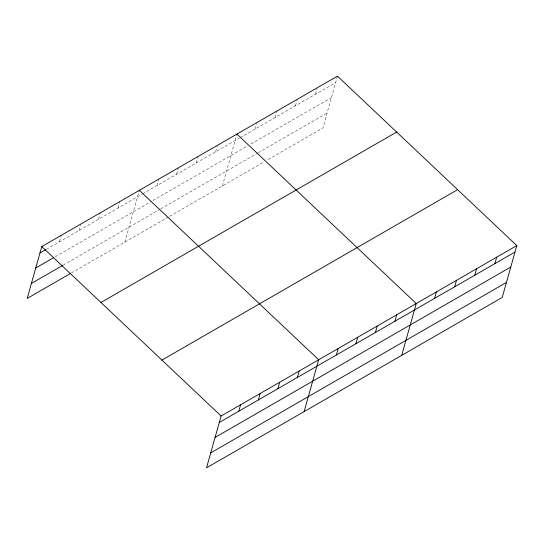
<?xml version="1.0" encoding="UTF-8"?>
<svg xmlns="http://www.w3.org/2000/svg" width="544" height="544" viewBox="0 0 544 544"><rect width="100%" height="100%" fill="white"/><g stroke="black" fill="none" stroke-linecap="round" stroke-linejoin="round"><path stroke-width="0.41" stroke-dasharray="2.72 2.04" d="M59.473 241.781L61.288 235.328M78.989 230.534L80.58 224.883M98.505 219.286L100.32 212.826M118.021 208.039L119.836 201.579M124.78 242.175L139.352 190.332M157.053 185.545L158.868 179.085M176.569 174.298L178.384 167.838M196.085 163.044L197.9 156.59M215.601 151.796L217.192 146.146M222.36 185.939L236.932 134.089M255.224 128.962L257.04 122.502M275.332 117.375L277.148 110.915M295.44 105.781L297.255 99.328M315.547 94.194L317.132 88.543M337.47 76.146L322.898 127.99L266.88 160.276M46.464 249.281L141.875 194.29M142.596 193.875L239.428 138.067M240.142 137.652L335.655 82.606M55.264 256.761L151.395 201.355M152.844 200.518L247.425 146.01M251.015 143.936L331.446 97.58M63.213 265.112L160.072 209.284M160.793 208.869L257.448 153.163M258.169 152.748L327.107 113.016M71.291 273.006L168.871 216.764M169.592 216.349L264.01 161.928"/><path stroke-width="0.82" d="M516.8 245.582L221.102 416.01L206.53 467.854L502.228 297.425L516.8 245.582L337.47 76.146L41.772 246.575L27.2 298.418L70.57 273.421M238.802 411.216L240.618 404.763M258.318 399.969L260.134 393.509M277.834 388.722L279.65 382.262M297.35 377.475L299.166 371.015M304.11 411.611L318.682 359.768L139.352 190.332M336.382 354.98L338.198 348.52M355.898 343.733L357.714 337.273M375.414 332.479L377.23 326.026M394.93 321.232L396.746 314.779M401.69 355.368L416.262 303.525L236.932 134.089M434.554 298.398L436.37 291.938M454.662 286.81L456.477 280.35M474.769 275.216L476.585 268.763M494.877 263.629L496.692 257.169M39.957 253.028L45.737 249.696M35.748 268.008L53.815 257.591M31.409 283.438L62.492 265.526M100.953 302.484L396.651 132.063M161.922 360.094L457.62 189.672M219.286 422.464L514.984 252.042M215.077 437.444L510.775 267.016M210.739 452.873L506.437 282.452M41.772 246.575L221.102 416.01"/></g></svg>
